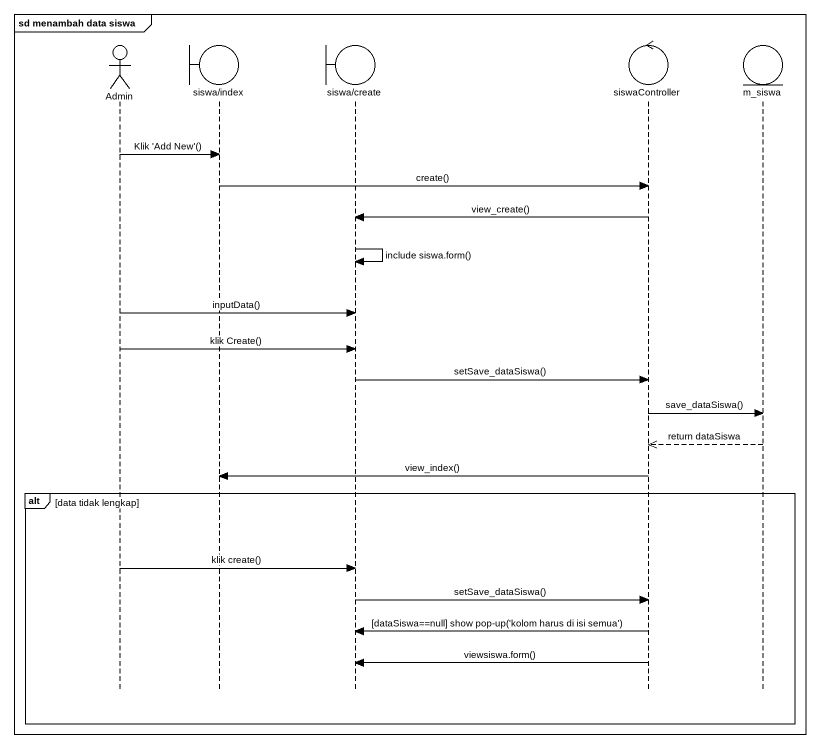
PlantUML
@startuml
mainframe sd menambah data siswa
hide footbox
actor Admin
boundary "siswa/index" as siswa_index
boundary "siswa/create" as siswa_create
control siswaController
entity m_siswa

Admin -> siswa_index : Klik 'Add New'()
siswa_index -> siswaController : create()
siswaController -> siswa_create : view_create()
siswa_create -> siswa_create : include siswa.form()
Admin -> siswa_create : inputData()
Admin -> siswa_create : klik Create()
siswa_create -> siswaController : setSave_dataSiswa()
siswaController -> m_siswa : save_dataSiswa()
m_siswa -->> siswaController : return dataSiswa
siswaController -> siswa_index : view_index()
alt data tidak lengkap
  Admin -> siswa_create : klik create()
  siswa_create -> siswaController : setSave_dataSiswa()
  siswaController -> siswa_create : [dataSiswa==null] show pop-up('kolom harus di isi semua')
  siswaController -> siswa_create : viewsiswa.form()
end
@enduml
